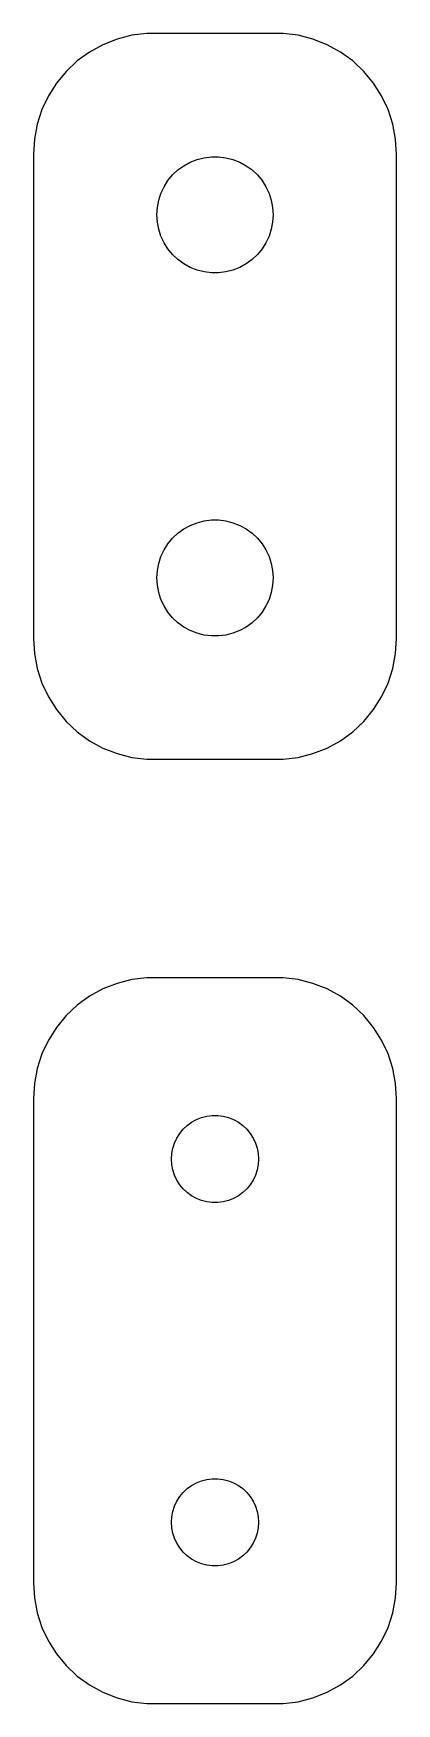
# Model space of a CAD drawing. Header units: metres. Extents: x -7.5 to 7.5, y 24 to 93.
import ezdxf

# ---------------------------------------------------------------- set-up
doc = ezdxf.new("R2010")
doc.units = ezdxf.units.M

msp = doc.modelspace()

# ---------------------------------------------------------------- linework, layer by layer
for p, q in [((-4.62889, 92.5241), (-5.17912, 92.2216)), ((-4.04507, 92.7553), (-4.62889, 92.5241)), ((-3.4369, 92.9114), (-4.04507, 92.7553)), ((-2.81395, 92.9901), (-3.4369, 92.9114)), ((2.81395, 92.9901), (-2.81395, 92.9901)), ((3.4369, 92.9114), (2.81395, 92.9901)), ((4.04507, 92.7553), (3.4369, 92.9114)), ((4.62889, 92.5241), (4.04507, 92.7553)), ((5.17912, 92.2216), (4.62889, 92.5241)), ((-5.68712, 91.8526), (-6.14484, 91.4227)), ((-5.17912, 92.2216), (-5.68712, 91.8526)), ((5.68712, 91.8526), (5.17912, 92.2216)), ((6.14484, 91.4227), (5.68712, 91.8526)), ((-6.14484, 91.4227), (-6.54507, 90.9389)), ((6.54507, 90.9389), (6.14484, 91.4227)), ((-6.88153, 90.4088), (-7.14888, 89.8406)), ((-6.54507, 90.9389), (-6.88153, 90.4088)), ((6.88153, 90.4088), (6.54507, 90.9389)), ((7.14888, 89.8406), (6.88153, 90.4088)), ((-7.14888, 89.8406), (-7.34291, 89.2434)), ((7.34291, 89.2434), (7.14888, 89.8406)), ((-7.34291, 89.2434), (-7.46057, 88.6267)), ((7.46057, 88.6267), (7.34291, 89.2434)), ((-7.46057, 88.6267), (-7.5, 88)), ((7.5, 88), (7.46057, 88.6267)), ((-7.5, 88), (-7.5, 68)), ((-1.28598, 87.5264), (-1.02187, 87.6716)), ((-1.02187, 87.6716), (-0.741638, 87.7825)), ((-0.741638, 87.7825), (-0.449707, 87.8575)), ((-0.449707, 87.8575), (-0.150696, 87.8953)), ((-0.150696, 87.8953), (0.150696, 87.8953)), ((0.150696, 87.8953), (0.449707, 87.8575)), ((0.449707, 87.8575), (0.741638, 87.7825)), ((0.741638, 87.7825), (1.02187, 87.6716)), ((1.02187, 87.6716), (1.28598, 87.5264)), ((7.5, 68), (7.5, 88)), ((-1.94164, 86.9107), (-1.74951, 87.1429)), ((-1.74951, 87.1429), (-1.52982, 87.3492)), ((-1.52982, 87.3492), (-1.28598, 87.5264)), ((1.28598, 87.5264), (1.52982, 87.3492)), ((1.52982, 87.3492), (1.74951, 87.1429)), ((1.74951, 87.1429), (1.94164, 86.9107)), ((-2.32458, 86.0968), (-2.23146, 86.3835)), ((-2.23146, 86.3835), (-2.10313, 86.6562)), ((-2.10313, 86.6562), (-1.94164, 86.9107)), ((1.94164, 86.9107), (2.10313, 86.6562)), ((2.10313, 86.6562), (2.23146, 86.3835)), ((2.23146, 86.3835), (2.32458, 86.0968)), ((-2.39999, 85.5), (-2.38107, 85.8008)), ((-2.38107, 85.8008), (-2.32458, 86.0968)), ((2.32458, 86.0968), (2.38107, 85.8008)), ((2.38107, 85.8008), (2.39999, 85.5)), ((-2.38107, 85.1992), (-2.39999, 85.5)), ((-2.32458, 84.9031), (-2.38107, 85.1992)), ((-2.23146, 84.6165), (-2.32458, 84.9031)), ((2.32458, 84.9031), (2.23146, 84.6165)), ((2.38107, 85.1992), (2.32458, 84.9031)), ((2.39999, 85.5), (2.38107, 85.1992)), ((-2.10313, 84.3438), (-2.23146, 84.6165)), ((-1.94164, 84.0893), (-2.10313, 84.3438)), ((2.10313, 84.3438), (1.94164, 84.0893)), ((2.23146, 84.6165), (2.10313, 84.3438)), ((-1.74951, 83.8571), (-1.94164, 84.0893)), ((-1.52982, 83.6508), (-1.74951, 83.8571)), ((-1.28598, 83.4736), (-1.52982, 83.6508)), ((-1.02187, 83.3284), (-1.28598, 83.4736)), ((1.28598, 83.4736), (1.02187, 83.3284)), ((1.52982, 83.6508), (1.28598, 83.4736)), ((1.74951, 83.8571), (1.52982, 83.6508)), ((1.94164, 84.0893), (1.74951, 83.8571)), ((-0.741638, 83.2175), (-1.02187, 83.3284)), ((-0.449707, 83.1425), (-0.741638, 83.2175)), ((-0.150696, 83.1047), (-0.449707, 83.1425)), ((0.150696, 83.1047), (-0.150696, 83.1047)), ((0.449707, 83.1425), (0.150696, 83.1047)), ((0.741638, 83.2175), (0.449707, 83.1425)), ((1.02187, 83.3284), (0.741638, 83.2175)), ((-1.52982, 72.3492), (-1.28598, 72.5264)), ((-1.28598, 72.5264), (-1.02187, 72.6716)), ((-1.02187, 72.6716), (-0.741638, 72.7825)), ((-0.741638, 72.7825), (-0.449707, 72.8575)), ((-0.449707, 72.8575), (-0.150696, 72.8953)), ((-0.150696, 72.8953), (0.150696, 72.8953)), ((0.150696, 72.8953), (0.449707, 72.8575)), ((0.449707, 72.8575), (0.741638, 72.7825)), ((0.741638, 72.7825), (1.02187, 72.6716)), ((1.02187, 72.6716), (1.28598, 72.5264)), ((1.28598, 72.5264), (1.52982, 72.3492)), ((-2.10313, 71.6562), (-1.94164, 71.9107)), ((-1.94164, 71.9107), (-1.74951, 72.1429)), ((-1.74951, 72.1429), (-1.52982, 72.3492)), ((1.52982, 72.3492), (1.74951, 72.1429)), ((1.74951, 72.1429), (1.94164, 71.9107)), ((1.94164, 71.9107), (2.10313, 71.6562)), ((-2.38107, 70.8008), (-2.32458, 71.0969)), ((-2.32458, 71.0969), (-2.23146, 71.3835)), ((-2.23146, 71.3835), (-2.10313, 71.6562)), ((2.10313, 71.6562), (2.23146, 71.3835)), ((2.23146, 71.3835), (2.32458, 71.0969)), ((2.32458, 71.0969), (2.38107, 70.8008)), ((-2.39999, 70.5), (-2.38107, 70.8008)), ((-2.38107, 70.1992), (-2.39999, 70.5)), ((2.38107, 70.8008), (2.39999, 70.5)), ((2.39999, 70.5), (2.38107, 70.1992)), ((-2.32458, 69.9032), (-2.38107, 70.1992)), ((-2.23146, 69.6165), (-2.32458, 69.9032)), ((2.32458, 69.9032), (2.23146, 69.6165)), ((2.38107, 70.1992), (2.32458, 69.9032)), ((-2.10313, 69.3438), (-2.23146, 69.6165)), ((-1.94164, 69.0893), (-2.10313, 69.3438)), ((-1.74951, 68.8571), (-1.94164, 69.0893)), ((1.94164, 69.0893), (1.74951, 68.8571)), ((2.10313, 69.3438), (1.94164, 69.0893)), ((2.23146, 69.6165), (2.10313, 69.3438)), ((-1.52982, 68.6508), (-1.74951, 68.8571)), ((-1.28598, 68.4736), (-1.52982, 68.6508)), ((-1.02187, 68.3284), (-1.28598, 68.4736)), ((-0.741638, 68.2175), (-1.02187, 68.3284)), ((1.02187, 68.3284), (0.741638, 68.2175)), ((1.28598, 68.4736), (1.02187, 68.3284)), ((1.52982, 68.6508), (1.28598, 68.4736)), ((1.74951, 68.8571), (1.52982, 68.6508)), ((-7.5, 68), (-7.46057, 67.3733)), ((-0.449707, 68.1425), (-0.741638, 68.2175)), ((-0.150696, 68.1047), (-0.449707, 68.1425)), ((0.150696, 68.1047), (-0.150696, 68.1047)), ((0.449707, 68.1425), (0.150696, 68.1047)), ((0.741638, 68.2175), (0.449707, 68.1425)), ((7.46057, 67.3733), (7.5, 68)), ((-7.46057, 67.3733), (-7.34291, 66.7566)), ((7.34291, 66.7566), (7.46057, 67.3733)), ((-7.34291, 66.7566), (-7.14888, 66.1594)), ((7.14888, 66.1594), (7.34291, 66.7566)), ((-7.14888, 66.1594), (-6.88153, 65.5912)), ((-6.88153, 65.5912), (-6.54507, 65.0611)), ((6.54507, 65.0611), (6.88153, 65.5912)), ((6.88153, 65.5912), (7.14888, 66.1594)), ((-6.54507, 65.0611), (-6.14484, 64.5773)), ((6.14484, 64.5773), (6.54507, 65.0611)), ((-6.14484, 64.5773), (-5.68712, 64.1474)), ((5.68712, 64.1474), (6.14484, 64.5773)), ((-5.68712, 64.1474), (-5.17912, 63.7784)), ((-5.17912, 63.7784), (-4.62889, 63.4759)), ((-4.62889, 63.4759), (-4.04507, 63.2447)), ((4.04507, 63.2447), (4.62889, 63.4759)), ((4.62889, 63.4759), (5.17912, 63.7784)), ((5.17912, 63.7784), (5.68712, 64.1474)), ((-4.04507, 63.2447), (-3.4369, 63.0886)), ((-3.4369, 63.0886), (-2.81395, 63.0099)), ((-2.81395, 63.0099), (2.81395, 63.0099)), ((2.81395, 63.0099), (3.4369, 63.0886)), ((3.4369, 63.0886), (4.04507, 63.2447)), ((-3.4369, 53.9114), (-4.04507, 53.7553)), ((-2.81395, 53.9901), (-3.4369, 53.9114)), ((2.81395, 53.9901), (-2.81395, 53.9901)), ((3.4369, 53.9114), (2.81395, 53.9901)), ((4.04507, 53.7553), (3.4369, 53.9114)), ((-5.17912, 53.2216), (-5.68712, 52.8526)), ((-4.62889, 53.5241), (-5.17912, 53.2216)), ((-4.04507, 53.7553), (-4.62889, 53.5241)), ((4.62889, 53.5241), (4.04507, 53.7553)), ((5.17912, 53.2216), (4.62889, 53.5241)), ((5.68712, 52.8526), (5.17912, 53.2216)), ((-5.68712, 52.8526), (-6.14484, 52.4227)), ((6.14484, 52.4227), (5.68712, 52.8526)), ((-6.54507, 51.9389), (-6.88153, 51.4088)), ((-6.14484, 52.4227), (-6.54507, 51.9389)), ((6.54507, 51.9389), (6.14484, 52.4227)), ((6.88153, 51.4088), (6.54507, 51.9389)), ((-6.88153, 51.4088), (-7.14888, 50.8406)), ((7.14888, 50.8406), (6.88153, 51.4088)), ((-7.14888, 50.8406), (-7.34291, 50.2434)), ((7.34291, 50.2434), (7.14888, 50.8406)), ((-7.34291, 50.2434), (-7.46057, 49.6267)), ((7.46057, 49.6267), (7.34291, 50.2434)), ((-7.46057, 49.6267), (-7.5, 49)), ((-7.5, 49), (-7.5, 29)), ((7.5, 49), (7.46057, 49.6267)), ((7.5, 29), (7.5, 49)), ((-0.33728, 48.2681), (-0.113022, 48.2964)), ((-0.113022, 48.2964), (0.113022, 48.2964)), ((0.113022, 48.2964), (0.33728, 48.2681)), ((-1.45622, 47.558), (-1.31213, 47.7322)), ((-1.31213, 47.7322), (-1.14735, 47.8869)), ((-1.14735, 47.8869), (-0.964478, 48.0198)), ((-0.964478, 48.0198), (-0.766388, 48.1287)), ((-0.766388, 48.1287), (-0.556229, 48.2119)), ((-0.556229, 48.2119), (-0.33728, 48.2681)), ((0.33728, 48.2681), (0.556229, 48.2119)), ((0.556229, 48.2119), (0.766388, 48.1287)), ((0.766388, 48.1287), (0.964478, 48.0198)), ((0.964478, 48.0198), (1.14735, 47.8869)), ((1.14735, 47.8869), (1.31213, 47.7322)), ((1.31213, 47.7322), (1.45622, 47.558)), ((-1.7858, 46.7256), (-1.74344, 46.9476)), ((-1.74344, 46.9476), (-1.67358, 47.1626)), ((-1.67358, 47.1626), (-1.57735, 47.3671)), ((-1.57735, 47.3671), (-1.45622, 47.558)), ((1.45622, 47.558), (1.57735, 47.3671)), ((1.57735, 47.3671), (1.67358, 47.1626)), ((1.67358, 47.1626), (1.74344, 46.9476)), ((1.74344, 46.9476), (1.7858, 46.7256)), ((-1.79999, 46.5), (-1.7858, 46.7256)), ((-1.7858, 46.2744), (-1.79999, 46.5)), ((-1.74344, 46.0524), (-1.7858, 46.2744)), ((1.7858, 46.2744), (1.74344, 46.0524)), ((1.7858, 46.7256), (1.79999, 46.5)), ((1.79999, 46.5), (1.7858, 46.2744)), ((-1.67358, 45.8374), (-1.74344, 46.0524)), ((-1.57735, 45.6328), (-1.67358, 45.8374)), ((-1.45622, 45.442), (-1.57735, 45.6328)), ((1.57735, 45.6328), (1.45622, 45.442)), ((1.67358, 45.8374), (1.57735, 45.6328)), ((1.74344, 46.0524), (1.67358, 45.8374)), ((-1.31213, 45.2678), (-1.45622, 45.442)), ((-1.14735, 45.1131), (-1.31213, 45.2678)), ((-0.964478, 44.9802), (-1.14735, 45.1131)), ((-0.766388, 44.8713), (-0.964478, 44.9802)), ((-0.556229, 44.7881), (-0.766388, 44.8713)), ((0.766388, 44.8713), (0.556229, 44.7881)), ((0.964478, 44.9802), (0.766388, 44.8713)), ((1.14735, 45.1131), (0.964478, 44.9802)), ((1.31213, 45.2678), (1.14735, 45.1131)), ((1.45622, 45.442), (1.31213, 45.2678)), ((-0.33728, 44.7319), (-0.556229, 44.7881)), ((-0.113022, 44.7036), (-0.33728, 44.7319)), ((0.113022, 44.7036), (-0.113022, 44.7036)), ((0.33728, 44.7319), (0.113022, 44.7036)), ((0.556229, 44.7881), (0.33728, 44.7319)), ((-0.964478, 33.0198), (-0.766388, 33.1287)), ((-0.766388, 33.1287), (-0.556229, 33.2119)), ((-0.556229, 33.2119), (-0.33728, 33.2681)), ((-0.33728, 33.2681), (-0.113022, 33.2964)), ((-0.113022, 33.2964), (0.113022, 33.2964)), ((0.113022, 33.2964), (0.33728, 33.2681)), ((0.33728, 33.2681), (0.556229, 33.2119)), ((0.556229, 33.2119), (0.766388, 33.1287)), ((0.766388, 33.1287), (0.964478, 33.0198)), ((-1.57735, 32.3672), (-1.45622, 32.558)), ((-1.45622, 32.558), (-1.31213, 32.7322)), ((-1.31213, 32.7322), (-1.14735, 32.8869)), ((-1.14735, 32.8869), (-0.964478, 33.0198)), ((0.964478, 33.0198), (1.14735, 32.8869)), ((1.14735, 32.8869), (1.31213, 32.7322)), ((1.31213, 32.7322), (1.45622, 32.558)), ((1.45622, 32.558), (1.57735, 32.3672)), ((-1.7858, 31.7256), (-1.74344, 31.9476)), ((-1.74344, 31.9476), (-1.67358, 32.1626)), ((-1.67358, 32.1626), (-1.57735, 32.3672)), ((1.57735, 32.3672), (1.67358, 32.1626)), ((1.67358, 32.1626), (1.74344, 31.9476)), ((1.74344, 31.9476), (1.7858, 31.7256)), ((-1.79999, 31.5), (-1.7858, 31.7256)), ((-1.7858, 31.2744), (-1.79999, 31.5)), ((-1.74344, 31.0524), (-1.7858, 31.2744)), ((-1.67358, 30.8374), (-1.74344, 31.0524)), ((1.74344, 31.0524), (1.67358, 30.8374)), ((1.7858, 31.2744), (1.74344, 31.0524)), ((1.7858, 31.7256), (1.79999, 31.5)), ((1.79999, 31.5), (1.7858, 31.2744)), ((-1.57735, 30.6329), (-1.67358, 30.8374)), ((-1.45622, 30.442), (-1.57735, 30.6329)), ((-1.31213, 30.2678), (-1.45622, 30.442)), ((1.45622, 30.442), (1.31213, 30.2678)), ((1.57735, 30.6329), (1.45622, 30.442)), ((1.67358, 30.8374), (1.57735, 30.6329)), ((-1.14735, 30.1131), (-1.31213, 30.2678)), ((-0.964478, 29.9802), (-1.14735, 30.1131)), ((-0.766388, 29.8713), (-0.964478, 29.9802)), ((-0.556229, 29.7881), (-0.766388, 29.8713)), ((-0.33728, 29.7319), (-0.556229, 29.7881)), ((-0.113022, 29.7036), (-0.33728, 29.7319)), ((0.113022, 29.7036), (-0.113022, 29.7036)), ((0.33728, 29.7319), (0.113022, 29.7036)), ((0.556229, 29.7881), (0.33728, 29.7319)), ((0.766388, 29.8713), (0.556229, 29.7881)), ((0.964478, 29.9802), (0.766388, 29.8713)), ((1.14735, 30.1131), (0.964478, 29.9802)), ((1.31213, 30.2678), (1.14735, 30.1131)), ((-7.5, 29), (-7.46057, 28.3733)), ((7.46057, 28.3733), (7.5, 29)), ((-7.46057, 28.3733), (-7.34291, 27.7566)), ((7.34291, 27.7566), (7.46057, 28.3733)), ((-7.34291, 27.7566), (-7.14888, 27.1594)), ((7.14888, 27.1594), (7.34291, 27.7566)), ((-7.14888, 27.1594), (-6.88153, 26.5912)), ((6.88153, 26.5912), (7.14888, 27.1594)), ((-6.88153, 26.5912), (-6.54507, 26.0611)), ((6.54507, 26.0611), (6.88153, 26.5912)), ((-6.54507, 26.0611), (-6.14484, 25.5773)), ((-6.14484, 25.5773), (-5.68712, 25.1474)), ((5.68712, 25.1474), (6.14484, 25.5773)), ((6.14484, 25.5773), (6.54507, 26.0611)), ((-5.68712, 25.1474), (-5.17912, 24.7784)), ((5.17912, 24.7784), (5.68712, 25.1474)), ((-5.17912, 24.7784), (-4.62889, 24.4759)), ((-4.62889, 24.4759), (-4.04507, 24.2447)), ((-4.04507, 24.2447), (-3.4369, 24.0886)), ((3.4369, 24.0886), (4.04507, 24.2447)), ((4.04507, 24.2447), (4.62889, 24.4759)), ((4.62889, 24.4759), (5.17912, 24.7784)), ((-3.4369, 24.0886), (-2.81395, 24.0099)), ((-2.81395, 24.0099), (2.81395, 24.0099)), ((2.81395, 24.0099), (3.4369, 24.0886))]:
    msp.add_line(p, q)

doc.saveas('drawing.dxf')
